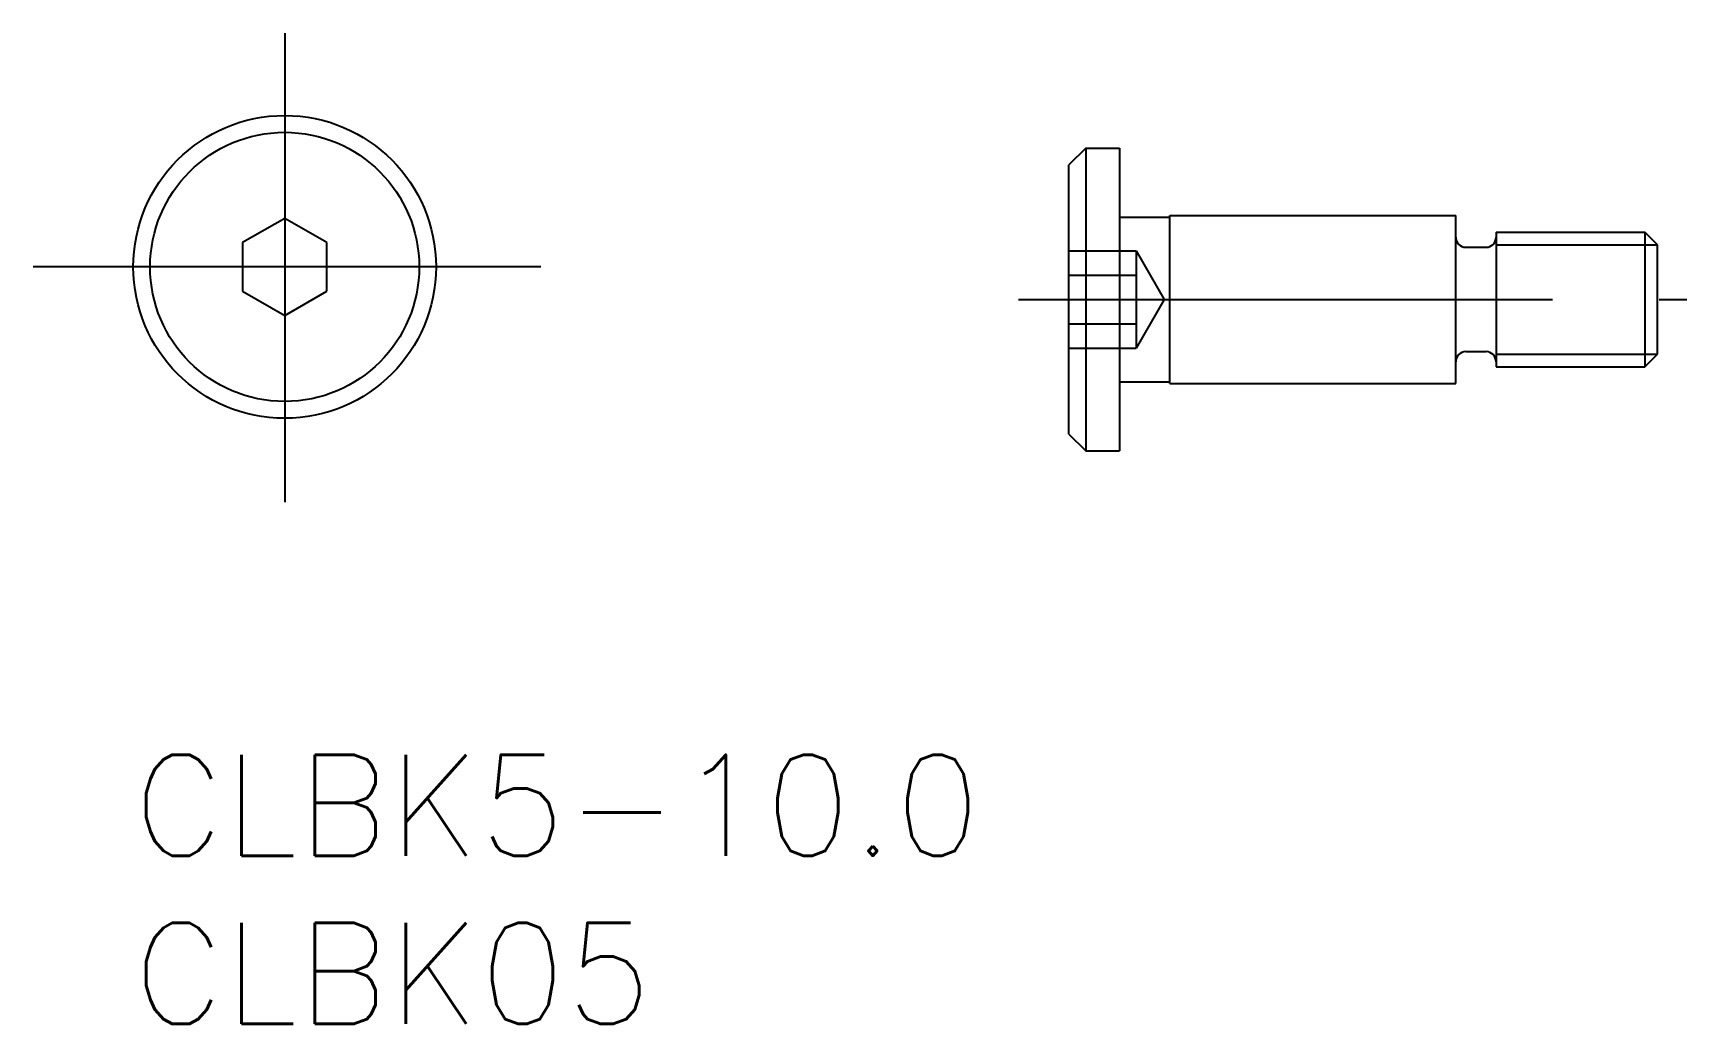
# Model space of a CAD drawing. Extents: x -3 to 46.2, y -8 to 21.4.
import ezdxf

# ---------------------------------------------------------------- set-up
doc = ezdxf.new("R2010")
doc.units = 0
doc.header["$LTSCALE"] = 0.5
doc.linetypes.add('CENTER', pattern=[50.8, 31.75, -6.35, 6.35, -6.35])
doc.linetypes.add('DASHED', pattern=[19.05, 12.7, -6.35])
for name, color, linetype in [('MSM_CENTER', 1, 'CENTER'), ('MSM_CONTINUOUS', 7, 'CONTINUOUS'), ('MSM_DASHED', 4, 'DASHED'), ('MSM_NARROW', 5, 'CONTINUOUS'), ('MSM_PART_NUMBER', 7, 'CONTINUOUS')]:
    doc.layers.add(name, color=color, linetype=linetype)
doc.styles.get("Standard").update_dxf_attribs({"font": 'txt.shx', "height": 1.5, "bigfont": 'bigfont.shx'})

# ---------------------------------------------------------------- blocks, each defined once
blk = doc.blocks.new('*U6')
at = {"layer": 'MSM_PART_NUMBER'}
blk.add_text('CLBK5-10.0', height=3, dxfattribs=at).set_placement((0, -3))
blk = doc.blocks.new('*U7')
at = {"layer": 'MSM_PART_NUMBER'}
blk.add_text('CLBK05', height=3, dxfattribs=at).set_placement((0, -8))

msp = doc.modelspace()

# ---------------------------------------------------------------- linework, layer by layer
at = {"layer": 'MSM_CENTER'}
for p, q in [((4.5, 21.449), (4.5, 7.504)), ((12.114, 14.5), (-2.981, 14.5)), ((26.318, 13.532), (46.192, 13.532))]:
    msp.add_line(p, q, dxfattribs=at)
at = {"layer": 'MSM_CONTINUOUS'}
for p, q in [((28.318, 18.032), (27.818, 17.532)), ((28.318, 18.032), (28.318, 9.032)), ((28.318, 18.032), (29.318, 18.032)), ((29.318, 18.032), (29.318, 9.032)), ((27.818, 9.532), (27.818, 17.532)), ((4.5, 15.943), (3.25, 15.222)), ((5.75, 15.222), (4.5, 15.943)), ((29.318, 15.982), (30.818, 15.982)), ((30.818, 16.032), (39.318, 16.032)), ((30.818, 11.032), (30.818, 16.032)), ((39.318, 11.032), (39.318, 16.032)), ((40.518, 15.532), (40.518, 11.532)), ((40.518, 15.532), (44.939, 15.532)), ((45.318, 15.153), (44.939, 15.532)), ((44.939, 15.532), (44.939, 11.532)), ((3.25, 15.222), (3.25, 13.778)), ((5.75, 13.778), (5.75, 15.222)), ((39.618, 15.082), (40.218, 15.082)), ((45.318, 11.911), (45.318, 15.153)), ((3.25, 13.778), (4.5, 13.057)), ((4.5, 13.057), (5.75, 13.778)), ((39.618, 11.982), (40.218, 11.982)), ((44.939, 11.532), (45.318, 11.911)), ((40.518, 11.532), (44.939, 11.532)), ((29.318, 11.082), (30.818, 11.082)), ((30.818, 11.032), (39.318, 11.032)), ((27.818, 9.532), (28.318, 9.032)), ((28.318, 9.032), (29.318, 9.032))]:
    msp.add_line(p, q, dxfattribs=at)
for radius in [4.5, 4]:
    msp.add_circle((4.5, 14.5), radius, dxfattribs=at)
for centre, start, end in [((39.618, 15.382), 180, 270), ((40.218, 15.382), 270, 0), ((39.618, 11.682), 90, 180), ((40.218, 11.682), 0, 90)]:
    msp.add_arc(centre, 0.3, start, end, dxfattribs=at)
at = {"layer": 'MSM_DASHED'}
for p, q in [((27.818, 14.975), (29.818, 14.975)), ((29.818, 14.975), (29.818, 12.088)), ((29.818, 14.975), (30.651, 13.532)), ((27.818, 14.253), (29.818, 14.253)), ((30.651, 13.532), (29.818, 12.088)), ((27.818, 12.81), (29.818, 12.81)), ((27.818, 12.088), (29.818, 12.088))]:
    msp.add_line(p, q, dxfattribs=at)
at = {"layer": 'MSM_NARROW'}
for p, q in [((40.518, 15.153), (45.318, 15.153)), ((40.518, 11.911), (45.318, 11.911))]:
    msp.add_line(p, q, dxfattribs=at)

# ---------------------------------------------------------------- block references
at = {"layer": 'MSM_CONTINUOUS'}
for name in ['*U6', '*U7']:
    msp.add_blockref(name, (0, 0), dxfattribs=at)

doc.saveas('drawing.dxf')
